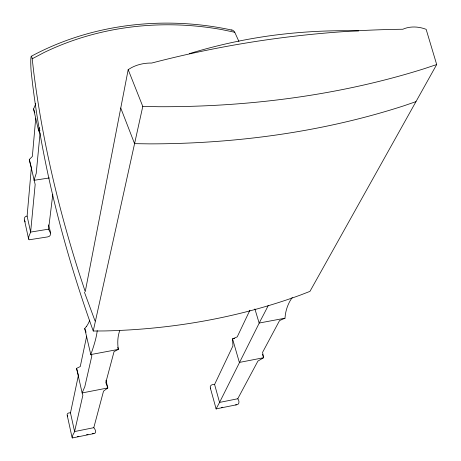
<?xml version="1.0" encoding="UTF-8"?>
<svg xmlns="http://www.w3.org/2000/svg" width="461" height="461" viewBox="0 0 461 461"><rect width="100%" height="100%" fill="white"/><g stroke="black" fill="none" stroke-linecap="round" stroke-linejoin="round"><path stroke-width="0.69" d="M48.578 224.87C48.636 227.999 53.626 236.101 47.621 236.914L29.095 239.801C27.608 237.461 29.936 234.413 30.628 232.085L27.107 216.094L31.365 167.706M35.727 118.149L32.356 156.435L29.279 159.518L35.169 184.492L30.628 232.085L48.561 229.169L50.445 233.064M237.755 398.765C239.386 400.626 239.783 404.643 236.476 404.798L216.111 408.89L219.563 402.418L237.755 398.765L257.889 361.107L263.565 357.736L262.603 352.296L279.568 320.568L284.979 318.211L285.307 315.122A199.648 87.377 27.6 0 1 292.274 297.483M48.561 229.169L52.79 194.329M32.189 58.789A12.297 1.101 86.8 0 0 30.754 61.987L30.783 64.281A12.297 1.101 86.8 0 0 31.175 71.795L32.708 85.112A1451.199 864.997 39.7 0 0 93.243 331.027L104.659 330.946A519.011 394.19 8.1 0 0 300.405 295.069L309.948 291.387L436.694 64.546L426.148 29.343A28.173 21.846 24.7 0 0 410.094 27.228L408.198 27.545A28.173 21.846 24.7 0 0 402.908 29.239C318.228 30.27 233.623 41.628 151.692 63.053A39.416 32.898 13.2 0 0 131.581 67.606L128.181 69.64L85.239 291.652L79.021 272.797A1478.427 872.471 39.6 0 1 33.751 72.233L32.189 58.789L43.951 52.571A282.979 253.348 20.4 0 1 221.378 29.504L234.764 32.276L238.896 41.415M105.99 380.29L107.805 387.96L103.529 391.13L93.796 427.687C95.139 429.151 97.213 433.115 93.94 433.594L72.504 437.927C71.392 436.377 74.083 433.357 74.584 431.548L70.475 412.906L78.405 375.358L76.572 368.379L80.26 366.547L86.674 336.161M93.243 331.027L142.783 106.428L128.181 69.64M39.364 127.466L38.609 130.694L40.021 133.604L36.223 173.399L33.987 180.314L49.408 177.952M40.026 130.486L38.609 130.694L33.544 108.94L34.725 106.33A176.966 78.491 42.3 0 0 35.745 103.581M268.273 305.487A207.317 7.422 -59.1 0 1 260.932 319.669L219.563 402.418L214.59 384.468L232.938 345.894L232.551 338.858L237.231 336.87L249.902 310.23M216.509 408.492L216.157 408.907M93.796 427.687L74.584 431.548L82.888 395.146L82.133 392.939L84.836 386.6L91.866 355.759L90.788 354.567L84.732 328.572L86.253 326.699M72.504 437.927L72.826 437.754M31.4 56.207C91.802 23.672 164.007 15.639 230.788 29.85L230.903 30.201L231.877 30.074A11.842 4.097 77.7 0 1 234.764 32.276M415.96 101.656L403.83 105.811A655.79 434.55 9.3 0 1 149.629 143.872L134.572 143.659L120.753 108.024M436.694 64.546L424.08 68.752A681.686 439.466 9.4 0 1 158.561 106.722L142.783 106.428M189.338 53.655C216.785 45.241 244.918 39.104 273.379 35.307C301.632 31.676 330.145 30.132 358.623 30.904M27.107 216.094C25.078 216.128 23.718 218.209 24.468 220.081L28.663 239.242M77.465 436.573L78.871 436.29M86.599 434.729L88.005 434.446M221.355 407.512L222.738 407.236M234.655 338.455L232.551 338.858L239.363 362.432L263.565 357.736L262.534 354.29M284.979 318.211L259.134 323.046L254.881 308.922M235.548 404.879L236.476 404.798M93.94 433.594L92.223 433.594M214.59 384.468C212.463 384.059 209.438 385.413 210.36 388.001L216.111 408.89M70.475 412.906C68.856 412.497 66.453 413.494 67.254 415.505L72.141 437.823M25.176 221.902L24.468 220.081M84.432 292.228L95.081 321.052M84.732 328.572L86.074 332.295M67.254 415.505L67.525 416.254M33.544 108.94L34.834 112.801M231.762 29.723L231.877 30.074M210.36 388.001L210.631 388.836M29.279 159.518L31.192 167.026M117.814 347.317L118.321 349.409L114.057 351.599L105.811 382.549L107.805 387.96L82.133 392.939L76.572 368.379M119.762 330.6A202.062 75.483 31.2 0 0 117.958 346.355L118.321 349.409L90.788 354.567L91.981 351.207A220.179 29.821 -57.2 0 0 97.225 330.595M89.734 320.211A189.702 68.833 38.2 0 1 86.253 326.699"/></g></svg>
